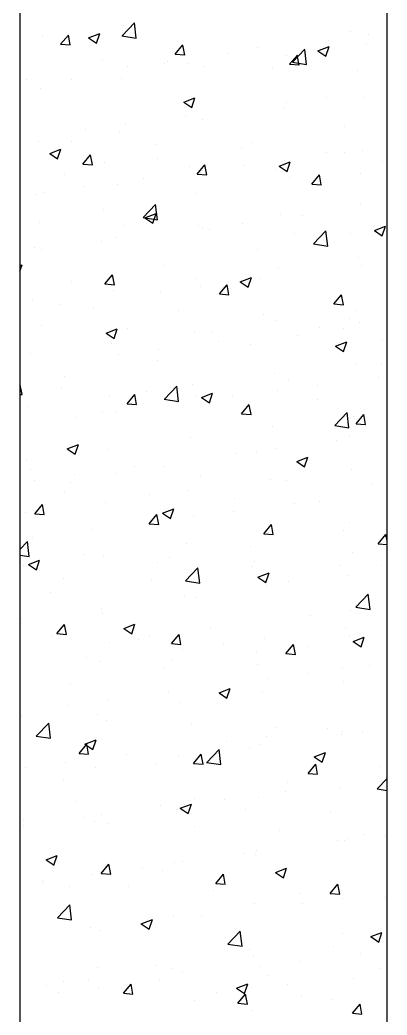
# Model space of a CAD drawing. Header units: millimetres. Extents: x 331487 to 517269, y 198509 to 399936.
# Drawn here: x 427974 to 428204, y 318465 to 319089 of the extents above; entities that cross this region are included whole.
import ezdxf

# ---------------------------------------------------------------- set-up
doc = ezdxf.new("R2010")
doc.units = ezdxf.units.MM
doc.header["$MEASUREMENT"] = 0
doc.layers.add('COLUMN', color=6, linetype='Continuous')

msp = doc.modelspace()

# ---------------------------------------------------------------- linework, layer by layer
at = {"layer": 'COLUMN'}
for p, q in [((427974.35, 321603.51), (427974.35, 318133.51)), ((428204.35, 317903.51), (428204.35, 321603.51))]:
    msp.add_line(p, q, dxfattribs=at)
at = {"layer": 'COLUMN', "color": 2, "linetype": 'Continuous'}
for p, q in [((428038.31, 319079), (428046.09, 319087.12)), ((428047.19, 319077.61), (428046.08, 319087.1)), ((428017.32, 319077.72), (428024.32, 319080.41)), ((428022.29, 319074.37), (428024.32, 319080.41)), ((428039, 319085.75), (428039, 319085.75)), ((428181.59, 319081.8), (428181.59, 319081.8)), ((427988.49, 319079.34), (427988.49, 319079.34)), ((427999.86, 319073.82), (428004.68, 319079.56)), ((428005.84, 319073.29), (428004.68, 319079.55)), ((428017.32, 319077.72), (428022.3, 319074.37)), ((428038.29, 319078.99), (428047.18, 319077.61)), ((428167.59, 319076.42), (428167.59, 319076.42)), ((428192.62, 319079.71), (428192.62, 319079.71)), ((427999.86, 319073.82), (428005.84, 319073.29)), ((428071.59, 319067.54), (428076.41, 319073.29)), ((428077.56, 319067.01), (428076.41, 319073.28)), ((428104.43, 319068.1), (428104.43, 319068.1)), ((428123.27, 319071.79), (428123.27, 319071.79)), ((428145.03, 319062.45), (428152.82, 319070.57)), ((428153.91, 319061.06), (428152.8, 319070.55)), ((428161.03, 319069.71), (428168.04, 319072.4)), ((428161.03, 319069.71), (428166.01, 319066.36)), ((428166, 319066.36), (428168.03, 319072.4)), ((428191.58, 319073.4), (428191.58, 319073.4)), ((428025.84, 319063.98), (428025.84, 319063.98)), ((428064.96, 319061.78), (428064.96, 319061.78)), ((428066.56, 319063.12), (428066.56, 319063.12)), ((428071.59, 319067.54), (428077.57, 319067.02)), ((428079.22, 319061.73), (428079.22, 319061.73)), ((428141.07, 319066.99), (428141.07, 319066.99)), ((428143.31, 319061.27), (428148.14, 319067.01)), ((428145.02, 319062.43), (428153.91, 319061.05)), ((428149.29, 319060.73), (428148.13, 319067)), ((428041.52, 319059.82), (428041.52, 319059.82)), ((428089.72, 319059.95), (428089.72, 319059.95)), ((428132.6, 319059.47), (428132.6, 319059.47)), ((428143.31, 319061.27), (428149.29, 319060.74)), ((428185.99, 319057.22), (428185.99, 319057.22)), ((427978.37, 319051.51), (427978.37, 319051.51)), ((428006.64, 319051.77), (428006.64, 319051.77)), ((428037.78, 319052.46), (428037.78, 319052.46)), ((427987.27, 319046.05), (427987.27, 319046.05)), ((428204.19, 319045.26), (428204.19, 319045.26)), ((428077.01, 319037.46), (428084.01, 319040.15)), ((428077.01, 319037.46), (428081.99, 319034.11)), ((428081.98, 319034.1), (428084.01, 319040.15)), ((428141.28, 319036.98), (428141.28, 319036.98)), ((428166.31, 319040.27), (428166.31, 319040.27)), ((428190.36, 319040.11), (428190.36, 319040.11)), ((428139.85, 319033.71), (428139.85, 319033.71)), ((428078.12, 319028.66), (428078.12, 319028.66)), ((428088.51, 319026.66), (428088.51, 319026.66)), ((428015.22, 319020.38), (428015.22, 319020.38)), ((428036.57, 319019.17), (428036.57, 319019.17)), ((428040.25, 319023.68), (428040.25, 319023.68)), ((428177.46, 319022.14), (428177.46, 319022.14)), ((427986.06, 319012.77), (427986.06, 319012.77)), ((428006.37, 319012.88), (428006.37, 319012.88)), ((428119.15, 319012.13), (428119.15, 319012.13)), ((427992.99, 319005.21), (427999.99, 319007.9)), ((427992.99, 319005.21), (427997.96, 319001.85)), ((427997.96, 319001.85), (427999.99, 319007.89)), ((428059.75, 319010.63), (428059.75, 319010.63)), ((428113.13, 319008.37), (428113.13, 319008.37)), ((428166.51, 319006.12), (428166.51, 319006.12)), ((428177.88, 319005.82), (428177.88, 319005.82)), ((428189.14, 319006.82), (428189.14, 319006.82)), ((428013.74, 318998.6), (428018.56, 319004.34)), ((428019.71, 318998.07), (428018.56, 319004.33)), ((428027.45, 318999.45), (428027.45, 318999.45)), ((428060.83, 319002.12), (428060.83, 319002.12)), ((428136.7, 318997.2), (428143.7, 318999.89)), ((428138.63, 319000.42), (428138.63, 319000.42)), ((428140.01, 319000.83), (428140.01, 319000.83)), ((428141.67, 318993.84), (428143.7, 318999.89)), ((428201.43, 319000.18), (428201.43, 319000.18)), ((428013.74, 318998.6), (428019.72, 318998.07)), ((428080.83, 318997.2), (428080.83, 318997.2)), ((428085.46, 318992.32), (428090.28, 318998.07)), ((428087.29, 318993.38), (428087.29, 318993.38)), ((428091.44, 318991.79), (428090.28, 318998.06)), ((428114.97, 318997.53), (428114.97, 318997.53)), ((428134.21, 318994.94), (428134.21, 318994.94)), ((428136.7, 318997.2), (428141.68, 318993.84)), ((428187.6, 318992.68), (428187.6, 318992.68)), ((428002.51, 318992.11), (428002.51, 318992.11)), ((428051.82, 318989.22), (428051.82, 318989.22)), ((428085.46, 318992.32), (428091.44, 318991.8)), ((428143.11, 318990.17), (428143.11, 318990.17)), ((428157.19, 318986.05), (428162.01, 318991.79)), ((428163.16, 318985.52), (428162.01, 318991.78)), ((427988.91, 318980.94), (427988.91, 318980.94)), ((428013.94, 318984.23), (428013.94, 318984.23)), ((428035.35, 318985.88), (428035.35, 318985.88)), ((428157.19, 318986.05), (428163.17, 318985.52)), ((427984.84, 318979.48), (427984.84, 318979.48)), ((428084.79, 318980.16), (428084.79, 318980.16)), ((428026.47, 318970.15), (428026.47, 318970.15)), ((428051.56, 318965.04), (428059.35, 318973.15)), ((428060.44, 318963.64), (428059.34, 318973.14)), ((428187.93, 318973.53), (428187.93, 318973.53)), ((427986.47, 318962.05), (427986.47, 318962.05)), ((428051.55, 318965.02), (428060.44, 318963.64)), ((428052.68, 318964.95), (428059.68, 318967.63)), ((428052.68, 318964.95), (428057.65, 318961.59)), ((428057.65, 318961.59), (428059.68, 318967.63)), ((428137.42, 318967.13), (428137.42, 318967.13)), ((428151.57, 318966.38), (428151.57, 318966.38)), ((428039.85, 318959.8), (428039.85, 318959.8)), ((428086.07, 318960.09), (428086.07, 318960.09)), ((428088.67, 318958.09), (428088.67, 318958.09)), ((428093.23, 318957.54), (428093.23, 318957.54)), ((428113.7, 318961.39), (428113.7, 318961.39)), ((428146.62, 318955.29), (428146.62, 318955.29)), ((428158.29, 318948.49), (428166.08, 318956.6)), ((428167.17, 318947.09), (428166.06, 318956.59)), ((428196.39, 318956.94), (428203.4, 318959.62)), ((428196.39, 318956.94), (428201.37, 318953.58)), ((428201.36, 318953.58), (428203.39, 318959.62)), ((428025.51, 318949.78), (428025.51, 318949.78)), ((428034.14, 318952.59), (428034.14, 318952.59)), ((428181.3, 318955.17), (428181.3, 318955.17)), ((428200, 318953.03), (428200, 318953.03)), ((427983.62, 318946.19), (427983.62, 318946.19)), ((427987.64, 318944.79), (427987.64, 318944.79)), ((428122.98, 318945.16), (428122.98, 318945.16)), ((428158.27, 318948.47), (428167.17, 318947.09)), ((428186.71, 318940.24), (428186.71, 318940.24)), ((427974.35, 318934.88), (427975.66, 318935.38)), ((427974.35, 318931.48), (427975.66, 318935.38)), ((428064.66, 318935.15), (428064.66, 318935.15)), ((428136.2, 318933.84), (428136.2, 318933.84)), ((428188.42, 318935.25), (428188.42, 318935.25)), ((428006.34, 318925.14), (428006.34, 318925.14)), ((428027.61, 318923.38), (428032.43, 318929.12)), ((428033.59, 318922.85), (428032.43, 318929.12)), ((428084.86, 318926.8), (428084.86, 318926.8)), ((428112.37, 318924.68), (428119.37, 318927.37)), ((428112.37, 318924.68), (428117.35, 318921.33)), ((428117.34, 318921.33), (428119.37, 318927.37)), ((428125.27, 318926.93), (428125.27, 318926.93)), ((428027.61, 318923.38), (428033.59, 318922.85)), ((428032.92, 318919.3), (428032.92, 318919.3)), ((428062.36, 318918.65), (428062.36, 318918.65)), ((428087.39, 318921.95), (428087.39, 318921.95)), ((428099.34, 318917.1), (428104.16, 318922.85)), ((428105.31, 318916.57), (428104.16, 318922.84)), ((427982.41, 318912.9), (427982.41, 318912.9)), ((428099.34, 318917.1), (428105.32, 318916.58)), ((428171.06, 318910.83), (428175.89, 318916.57)), ((428177.04, 318910.3), (428175.88, 318916.56)), ((427999.2, 318910.34), (427999.2, 318910.34)), ((428020.38, 318908.7), (428020.38, 318908.7)), ((428073.76, 318906.44), (428073.76, 318906.44)), ((428171.07, 318910.83), (428177.04, 318910.3)), ((428185.5, 318906.95), (428185.5, 318906.95)), ((428127.14, 318904.19), (428127.14, 318904.19)), ((428134.99, 318900.55), (428134.99, 318900.55)), ((428180.53, 318901.93), (428180.53, 318901.93)), ((428187.15, 318899.1), (428187.15, 318899.1)), ((427988.08, 318897.52), (427988.08, 318897.52)), ((428028.35, 318892.43), (428035.35, 318895.12)), ((428033.32, 318889.07), (428035.35, 318895.12)), ((428041.46, 318895.26), (428041.46, 318895.26)), ((428083.64, 318893.51), (428083.64, 318893.51)), ((428094.85, 318893.01), (428094.85, 318893.01)), ((428162.11, 318895.81), (428162.11, 318895.81)), ((428177.17, 318895.51), (428177.17, 318895.51)), ((428028.35, 318892.43), (428033.32, 318889.08)), ((428098.96, 318887.49), (428098.96, 318887.49)), ((428148.23, 318890.75), (428148.23, 318890.75)), ((428172.06, 318884.42), (428179.06, 318887.11)), ((428177.03, 318881.07), (428179.06, 318887.11)), ((428201.61, 318888.5), (428201.61, 318888.5)), ((428031.7, 318886.01), (428031.7, 318886.01)), ((428061.09, 318882.51), (428061.09, 318882.51)), ((428118.85, 318885.5), (428118.85, 318885.5)), ((428172.06, 318884.42), (428177.04, 318881.07)), ((427981.19, 318879.61), (427981.19, 318879.61)), ((428036.05, 318879.21), (428036.05, 318879.21)), ((428060.53, 318875.49), (428060.53, 318875.49)), ((428184.28, 318873.66), (428184.28, 318873.66)), ((428201.13, 318873.55), (428201.13, 318873.55)), ((428002.21, 318865.48), (428002.21, 318865.48)), ((428133.77, 318867.26), (428133.77, 318867.26)), ((428142.81, 318863.54), (428142.81, 318863.54)), ((428198.71, 318864.65), (428198.71, 318864.65)), ((427974.35, 318859.9), (427974.58, 318860.18)), ((427975.74, 318853.9), (427974.58, 318860.17)), ((428000.48, 318857.87), (428000.48, 318857.87)), ((428053.87, 318855.61), (428053.87, 318855.61)), ((428064.82, 318851.07), (428072.61, 318859.19)), ((428073.7, 318849.68), (428072.6, 318859.18)), ((428082.43, 318860.22), (428082.43, 318860.22)), ((428135.81, 318856.37), (428135.81, 318856.37)), ((428160.84, 318859.66), (428160.84, 318859.66)), ((427974.35, 318854.03), (427975.74, 318853.91)), ((428030.49, 318852.72), (428030.49, 318852.72)), ((428041.49, 318848.16), (428046.31, 318853.9)), ((428047.46, 318847.63), (428046.31, 318853.9)), ((428064.81, 318851.06), (428073.7, 318849.68)), ((428084.49, 318853.53), (428084.49, 318853.53)), ((428088.04, 318852.17), (428095.04, 318854.86)), ((428088.04, 318852.17), (428093.01, 318848.81)), ((428093.01, 318848.81), (428095.04, 318854.85)), ((428107.25, 318853.36), (428107.25, 318853.36)), ((428160.63, 318851.1), (428160.63, 318851.1)), ((427979.98, 318846.32), (427979.98, 318846.32)), ((428026.18, 318843.52), (428026.18, 318843.52)), ((428034.78, 318843.07), (428034.78, 318843.07)), ((428041.49, 318848.16), (428047.47, 318847.64)), ((428072.65, 318848.05), (428072.65, 318848.05)), ((428113.21, 318841.88), (428118.03, 318847.63)), ((428119.19, 318841.35), (428118.03, 318847.62)), ((428009.74, 318839.77), (428009.74, 318839.77)), ((428113.21, 318841.88), (428119.19, 318841.36)), ((428171.55, 318834.52), (428179.33, 318842.64)), ((428180.43, 318833.13), (428179.32, 318842.62)), ((428183.06, 318840.37), (428183.06, 318840.37)), ((428184.94, 318835.61), (428189.76, 318841.35)), ((428190.91, 318835.08), (428189.76, 318841.35)), ((428132.55, 318833.97), (428132.55, 318833.97)), ((428171.53, 318834.51), (428180.42, 318833.13)), ((428184.94, 318835.61), (428190.92, 318835.08)), ((428081.21, 318826.93), (428081.21, 318826.93)), ((428172.41, 318825.21), (428172.41, 318825.21)), ((428181, 318828.54), (428181, 318828.54)), ((428004.02, 318819.92), (428011.02, 318822.6)), ((428004.02, 318819.92), (428008.99, 318816.56)), ((428008.99, 318816.56), (428011.02, 318822.6)), ((428029.27, 318819.43), (428029.27, 318819.43)), ((428122.68, 318818.53), (428122.68, 318818.53)), ((428134.53, 318820.22), (428134.53, 318820.22)), ((427978.76, 318813.03), (427978.76, 318813.03)), ((428109.5, 318816.93), (428109.5, 318816.93)), ((428147.73, 318811.91), (428154.73, 318814.59)), ((428147.73, 318811.91), (428152.7, 318808.55)), ((428152.7, 318808.55), (428154.73, 318814.59)), ((427981.01, 318806.77), (427981.01, 318806.77)), ((428046.34, 318808.61), (428046.34, 318808.61)), ((428064.37, 318808.52), (428064.37, 318808.52)), ((428181.85, 318807.08), (428181.85, 318807.08)), ((427983.44, 318800.33), (427983.44, 318800.33)), ((428008.47, 318803.62), (428008.47, 318803.62)), ((428034.39, 318804.51), (428034.39, 318804.51)), ((428087.77, 318802.26), (428087.77, 318802.26)), ((428131.34, 318800.68), (428131.34, 318800.68)), ((428141.16, 318800), (428141.16, 318800)), ((428002.09, 318793.33), (428002.09, 318793.33)), ((428006.05, 318798.51), (428006.05, 318798.51)), ((428079.99, 318793.64), (428079.99, 318793.64)), ((428194.54, 318797.74), (428194.54, 318797.74)), ((428055.48, 318791.08), (428055.48, 318791.08)), ((428108.86, 318788.82), (428108.86, 318788.82)), ((427983.64, 318779.21), (427988.46, 318784.96)), ((427989.61, 318778.68), (427988.46, 318784.95)), ((428028.06, 318786.14), (428028.06, 318786.14)), ((428063.71, 318779.65), (428070.71, 318782.34)), ((428068.68, 318776.3), (428070.71, 318782.34)), ((428108.23, 318780.78), (428108.23, 318780.78)), ((428146.1, 318785.77), (428146.1, 318785.77)), ((428162.24, 318786.57), (428162.24, 318786.57)), ((427977.54, 318779.74), (427977.54, 318779.74)), ((427983.64, 318779.21), (427989.61, 318778.69)), ((428055.36, 318772.94), (428060.18, 318778.68)), ((428061.34, 318772.41), (428060.18, 318778.68)), ((428063.71, 318779.65), (428068.68, 318776.3)), ((428083.19, 318777.48), (428083.19, 318777.48)), ((428020.04, 318769.17), (428020.04, 318769.17)), ((428055.36, 318772.94), (428061.34, 318772.42)), ((428127.09, 318766.66), (428131.91, 318772.41)), ((428133.06, 318766.13), (428131.91, 318772.4)), ((428176.87, 318768.88), (428176.87, 318768.88)), ((428180.63, 318773.79), (428180.63, 318773.79)), ((427974.35, 318756.78), (427979.14, 318761.78)), ((427980.23, 318752.27), (427979.13, 318761.76)), ((427982.16, 318764.18), (427982.16, 318764.18)), ((428127.09, 318766.66), (428133.07, 318766.14)), ((428130.12, 318767.39), (428130.12, 318767.39)), ((428198.82, 318760.39), (428203.64, 318766.13)), ((428204.35, 318762.25), (428203.63, 318766.13)), ((428078.78, 318760.35), (428078.78, 318760.35)), ((428118.56, 318758.87), (428118.56, 318758.87)), ((428198.82, 318760.39), (428204.35, 318759.9)), ((427974.35, 318753.18), (427980.23, 318752.27)), ((427979.69, 318747.4), (427986.69, 318750.09)), ((427984.66, 318744.04), (427986.68, 318750.09)), ((428014.5, 318753.68), (428014.5, 318753.68)), ((428026.84, 318752.85), (428026.84, 318752.85)), ((428067.88, 318751.43), (428067.88, 318751.43)), ((428121.26, 318749.17), (428121.26, 318749.17)), ((428182.95, 318754.64), (428182.95, 318754.64)), ((427976.33, 318746.45), (427976.33, 318746.45)), ((427979.69, 318747.4), (427984.66, 318744.05)), ((428060.24, 318748.86), (428060.24, 318748.86)), ((428078.08, 318737.11), (428085.87, 318745.23)), ((428086.96, 318735.72), (428085.85, 318745.21)), ((428119.79, 318746.32), (428119.79, 318746.32)), ((428174.64, 318746.91), (428174.64, 318746.91)), ((428200.84, 318746.92), (428200.84, 318746.92)), ((428001.92, 318738.85), (428001.92, 318738.85)), ((428056.89, 318738.04), (428056.89, 318738.04)), ((428078.07, 318737.09), (428086.96, 318735.72)), ((428081.92, 318741.34), (428081.92, 318741.34)), ((428123.4, 318739.39), (428130.4, 318742.08)), ((428123.4, 318739.39), (428128.37, 318736.04)), ((428128.37, 318736.04), (428130.4, 318742.08)), ((428142.52, 318736.91), (428142.52, 318736.91)), ((428179.42, 318740.5), (428179.42, 318740.5)), ((428128.91, 318734.1), (428128.91, 318734.1)), ((427993.73, 318729.73), (427993.73, 318729.73)), ((428077.56, 318727.06), (428077.56, 318727.06)), ((428084.2, 318726.9), (428084.2, 318726.9)), ((428184.8, 318720.56), (428192.59, 318728.68)), ((428193.68, 318719.16), (428192.58, 318728.66)), ((428025.62, 318719.56), (428025.62, 318719.56)), ((428181.67, 318718.49), (428181.67, 318718.49)), ((428184.79, 318720.54), (428193.68, 318719.16)), ((427975.11, 318713.16), (427975.11, 318713.16)), ((428025.88, 318716.89), (428025.88, 318716.89)), ((428156.64, 318715.2), (428156.64, 318715.2)), ((427997.51, 318703.99), (428002.33, 318709.74)), ((428003.49, 318703.46), (428002.33, 318709.73)), ((428039.38, 318707.14), (428046.38, 318709.83)), ((428039.38, 318707.14), (428044.35, 318703.78)), ((428044.35, 318703.78), (428046.37, 318709.82)), ((428093.49, 318706.88), (428093.49, 318706.88)), ((428178.2, 318707.21), (428178.2, 318707.21)), ((427995.02, 318702.58), (427995.02, 318702.58)), ((427997.51, 318703.99), (428003.49, 318703.47)), ((428048.41, 318700.33), (428048.41, 318700.33)), ((428055.61, 318701.9), (428055.61, 318701.9)), ((428069.24, 318697.72), (428074.06, 318703.46)), ((428075.21, 318697.19), (428074.06, 318703.46)), ((428127.69, 318700.81), (428127.69, 318700.81)), ((428180.71, 318701.92), (428180.71, 318701.92)), ((428183.09, 318699.13), (428190.09, 318701.82)), ((428188.06, 318695.77), (428190.09, 318701.82)), ((428030.58, 318698.6), (428030.58, 318698.6)), ((428069.24, 318697.72), (428075.22, 318697.2)), ((428076.35, 318693.77), (428076.35, 318693.77)), ((428101.79, 318698.07), (428101.79, 318698.07)), ((428140.96, 318691.44), (428145.79, 318697.19)), ((428146.94, 318690.91), (428145.78, 318697.18)), ((428155.17, 318695.81), (428155.17, 318695.81)), ((428183.09, 318699.13), (428188.06, 318695.77)), ((428016.11, 318689.15), (428016.11, 318689.15)), ((428069.49, 318686.89), (428069.49, 318686.89)), ((428122.39, 318691.91), (428122.39, 318691.91)), ((428140.96, 318691.44), (428146.94, 318690.92)), ((428024.41, 318686.27), (428024.41, 318686.27)), ((428064.07, 318681.89), (428064.07, 318681.89)), ((428122.87, 318684.64), (428122.87, 318684.64)), ((428176.26, 318682.38), (428176.26, 318682.38)), ((428193.24, 318684.04), (428193.24, 318684.04)), ((428130.33, 318675.76), (428130.33, 318675.76)), ((428155.37, 318679.05), (428155.37, 318679.05)), ((428005.75, 318671.88), (428005.75, 318671.88)), ((428099.07, 318666.88), (428106.07, 318669.56)), ((428104.04, 318663.52), (428106.07, 318669.56)), ((428176.98, 318673.92), (428176.98, 318673.92)), ((428029.31, 318662.46), (428029.31, 318662.46)), ((428067.18, 318667.44), (428067.18, 318667.44)), ((428099.07, 318666.88), (428104.04, 318663.52)), ((428126.47, 318667.52), (428126.47, 318667.52)), ((428004.27, 318659.16), (428004.27, 318659.16)), ((428075.13, 318660.48), (428075.13, 318660.48)), ((427975.13, 318651.75), (427975.13, 318651.75)), ((428023.19, 318652.98), (428023.19, 318652.98)), ((428028.51, 318649.49), (428028.51, 318649.49)), ((427984.61, 318639.7), (427992.4, 318647.82)), ((427993.49, 318638.3), (427992.39, 318647.8)), ((428081.89, 318647.24), (428081.89, 318647.24)), ((428135.28, 318644.98), (428135.28, 318644.98)), ((428166.93, 318644.6), (428166.93, 318644.6)), ((427984.6, 318639.68), (427993.49, 318638.3)), ((428015.05, 318634.62), (428022.05, 318637.31)), ((428020.02, 318631.27), (428022.04, 318637.31)), ((428129.06, 318639.61), (428129.06, 318639.61)), ((428175.77, 318640.63), (428175.77, 318640.63)), ((428176.58, 318642.25), (428176.58, 318642.25)), ((428188.66, 318642.73), (428188.66, 318642.73)), ((428011.39, 318628.78), (428016.21, 318634.52)), ((428015.05, 318634.62), (428020.02, 318631.27)), ((428017.36, 318628.25), (428016.21, 318634.51)), ((428091.34, 318623.15), (428099.13, 318631.26)), ((428100.22, 318621.75), (428099.11, 318631.25)), ((428104.03, 318636.32), (428104.03, 318636.32)), ((428118.26, 318632.24), (428118.26, 318632.24)), ((428125.26, 318634.23), (428125.26, 318634.23)), ((428011.39, 318628.78), (428017.36, 318628.25)), ((428040.87, 318628), (428040.87, 318628)), ((428073.91, 318627.19), (428073.91, 318627.19)), ((428083.11, 318622.5), (428087.93, 318628.25)), ((428089.09, 318621.97), (428087.93, 318628.24)), ((428158.76, 318626.62), (428165.76, 318629.3)), ((428158.76, 318626.62), (428163.73, 318623.26)), ((428163.73, 318623.26), (428165.76, 318629.3)), ((427977.96, 318619.72), (427977.96, 318619.72)), ((428003, 318623.02), (428003, 318623.02)), ((428021.98, 318619.69), (428021.98, 318619.69)), ((428059.94, 318622.23), (428059.94, 318622.23)), ((428083.11, 318622.5), (428089.09, 318621.98)), ((428091.32, 318623.13), (428100.22, 318621.75)), ((428154.84, 318616.23), (428159.66, 318621.97)), ((428160.81, 318615.69), (428159.66, 318621.96)), ((428200.54, 318620.29), (428200.54, 318620.29)), ((428001.62, 318612.22), (428001.62, 318612.22)), ((428154.84, 318616.23), (428160.82, 318615.7)), ((428198.06, 318606.59), (428204.35, 318613.15)), ((428203.78, 318613.47), (428203.78, 318613.47)), ((428142.22, 318610.28), (428142.22, 318610.28)), ((428174.55, 318607.35), (428174.55, 318607.35)), ((428198.05, 318606.58), (428204.35, 318605.6)), ((428083.9, 318600.27), (428083.9, 318600.27)), ((428102.75, 318600.17), (428102.75, 318600.17)), ((428124.04, 318600.94), (428124.04, 318600.94)), ((428140.63, 318605.16), (428140.63, 318605.16)), ((428009.04, 318598.4), (428009.04, 318598.4)), ((428062.42, 318596.14), (428062.42, 318596.14)), ((428072.7, 318593.9), (428072.7, 318593.9)), ((428074.74, 318594.36), (428081.74, 318597.05)), ((428074.74, 318594.36), (428079.71, 318591.01)), ((428077.72, 318596.87), (428077.72, 318596.87)), ((428079.71, 318591.01), (428081.73, 318597.05)), ((428115.8, 318593.88), (428115.8, 318593.88)), ((427976.74, 318587.22), (427976.74, 318587.22)), ((428014.56, 318588.56), (428014.56, 318588.56)), ((428025.59, 318590.26), (428025.59, 318590.26)), ((428169.18, 318591.63), (428169.18, 318591.63)), ((427976.69, 318583.57), (427976.69, 318583.57)), ((428020.76, 318586.4), (428020.76, 318586.4)), ((428030.12, 318584.96), (428030.12, 318584.96)), ((428083.5, 318582.71), (428083.5, 318582.71)), ((428136.89, 318580.45), (428136.89, 318580.45)), ((428180.41, 318575.29), (428180.41, 318575.29)), ((428190.27, 318578.2), (428190.27, 318578.2)), ((428202.51, 318577.33), (428202.51, 318577.33)), ((428173.34, 318574.06), (428173.34, 318574.06)), ((428177.48, 318574.03), (428177.48, 318574.03)), ((427990.71, 318562.11), (427997.72, 318564.8)), ((427990.71, 318562.11), (427995.69, 318558.75)), ((427995.68, 318558.75), (427997.71, 318564.79)), ((428114.32, 318565.72), (428114.32, 318565.72)), ((428122.09, 318565.28), (428122.09, 318565.28)), ((428122.83, 318567.65), (428122.83, 318567.65)), ((428025.26, 318553.56), (428030.08, 318559.3)), ((428031.24, 318553.03), (428030.08, 318559.29)), ((428051.41, 318557.43), (428051.41, 318557.43)), ((428071.48, 318560.61), (428071.48, 318560.61)), ((428076.45, 318560.73), (428076.45, 318560.73)), ((428134.43, 318554.1), (428141.43, 318556.79)), ((428139.4, 318550.74), (428141.42, 318556.79)), ((428019.54, 318553.12), (428019.54, 318553.12)), ((428025.26, 318553.56), (428031.24, 318553.03)), ((428063.78, 318555.27), (428063.78, 318555.27)), ((428096.99, 318547.28), (428101.81, 318553.03)), ((428102.96, 318546.75), (428101.81, 318553.02)), ((428134.43, 318554.1), (428139.4, 318550.74)), ((427988.26, 318549.12), (427988.26, 318549.12)), ((427989.14, 318547.56), (427989.14, 318547.56)), ((428005.46, 318545.26), (428005.46, 318545.26)), ((428042.52, 318545.31), (428042.52, 318545.31)), ((428096.99, 318547.28), (428102.97, 318546.76)), ((428168.71, 318541.01), (428173.54, 318546.75)), ((428174.69, 318540.48), (428173.53, 318546.74)), ((428095.91, 318543.05), (428095.91, 318543.05)), ((428149.29, 318540.8), (428149.29, 318540.8)), ((428168.71, 318541.01), (428174.69, 318540.48)), ((428172.12, 318540.77), (428172.12, 318540.77)), ((428176.2, 318537.88), (428176.2, 318537.88)), ((428202.67, 318538.54), (428202.67, 318538.54)), ((427997.87, 318525.73), (428005.66, 318533.85)), ((428006.75, 318524.34), (428005.65, 318533.84)), ((428121.61, 318534.36), (428121.61, 318534.36)), ((428151.17, 318534.59), (428151.17, 318534.59)), ((427997.86, 318525.72), (428006.75, 318524.34)), ((428050.4, 318521.85), (428057.41, 318524.53)), ((428055.37, 318518.49), (428057.4, 318524.53)), ((428070.27, 318527.32), (428070.27, 318527.32)), ((428088.01, 318526.27), (428088.01, 318526.27)), ((428018.33, 318519.83), (428018.33, 318519.83)), ((428050.14, 318521.29), (428050.14, 318521.29)), ((428050.4, 318521.85), (428055.38, 318518.49)), ((428025.11, 318517.99), (428025.11, 318517.99)), ((428104.59, 318509.18), (428112.38, 318517.3)), ((428113.47, 318507.79), (428112.37, 318517.29)), ((428176.28, 318515.62), (428176.28, 318515.62)), ((428194.12, 318513.84), (428201.12, 318516.53)), ((428194.12, 318513.84), (428199.09, 318510.48)), ((428199.09, 318510.48), (428201.12, 318516.52)), ((428104.58, 318509.17), (428113.47, 318507.79)), ((428170.9, 318507.48), (428170.9, 318507.48)), ((428117.97, 318505.61), (428117.97, 318505.61)), ((428120.39, 318501.08), (428120.39, 318501.08)), ((428187.77, 318503.43), (428187.77, 318503.43)), ((428023.05, 318494.21), (428023.05, 318494.21)), ((428059.65, 318495.6), (428059.65, 318495.6)), ((428069.05, 318494.03), (428069.05, 318494.03)), ((428124.86, 318495.15), (428124.86, 318495.15)), ((428149.9, 318498.44), (428149.9, 318498.44)), ((428200.25, 318493.66), (428200.25, 318493.66)), ((428076.43, 318491.95), (428076.43, 318491.95)), ((428129.82, 318489.7), (428129.82, 318489.7)), ((428183.2, 318487.44), (428183.2, 318487.44)), ((427990.75, 318483.03), (427990.75, 318483.03)), ((428001.33, 318485.59), (428001.33, 318485.59)), ((428017.11, 318486.54), (428017.11, 318486.54)), ((428023.83, 318481.85), (428023.83, 318481.85)), ((428039.14, 318478.34), (428043.96, 318484.08)), ((428045.11, 318477.81), (428043.96, 318484.08)), ((428044.14, 318480.78), (428044.14, 318480.78)), ((428061.71, 318486.83), (428061.71, 318486.83)), ((428110.09, 318481.59), (428117.1, 318484.27)), ((428110.1, 318481.59), (428115.07, 318478.23)), ((428115.07, 318478.23), (428117.09, 318484.27)), ((428141.93, 318483.65), (428141.93, 318483.65)), ((427998.8, 318478.55), (427998.8, 318478.55)), ((428039.14, 318478.34), (428045.12, 318477.81)), ((428097.52, 318478.52), (428097.52, 318478.52)), ((428110.86, 318472.06), (428115.68, 318477.81)), ((428116.84, 318471.53), (428115.68, 318477.8)), ((428150.9, 318476.27), (428150.9, 318476.27)), ((428083.61, 318473.64), (428083.61, 318473.64)), ((428110.86, 318472.06), (428116.84, 318471.54)), ((428169.69, 318474.19), (428169.69, 318474.19)), ((428182.59, 318465.79), (428187.41, 318471.53)), ((428188.56, 318465.26), (428187.41, 318471.52)), ((428204.28, 318474.01), (428204.28, 318474.01)), ((428119.18, 318467.79), (428119.18, 318467.79)), ((428182.59, 318465.79), (428188.57, 318465.26))]:
    msp.add_line(p, q, dxfattribs=at)

doc.saveas('drawing.dxf')
